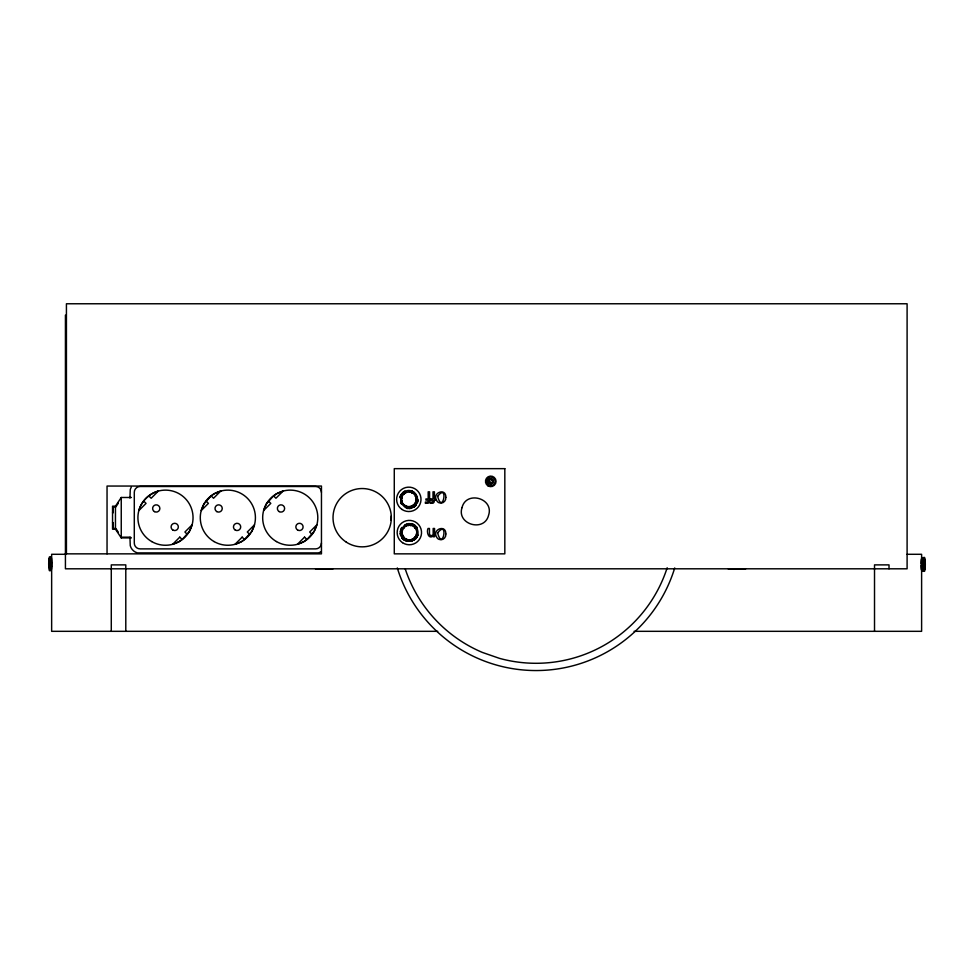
<?xml version="1.0" encoding="UTF-8"?>
<svg xmlns="http://www.w3.org/2000/svg" width="974" height="974" viewBox="0 0 974 974"><rect width="100%" height="100%" fill="white"/><g stroke="black" fill="none" stroke-linecap="round" stroke-linejoin="round"><path stroke-width="1.46" d="M401.702 498.006L401.592 498.822L401.69 498.031M416.58 533.959L416.689 533.143L416.592 533.947M50.709 561.815L49.418 561.815L49.479 558.297L49.869 562.241L51.622 562.668M51.098 565.772L49.808 565.784L49.747 569.254L48.968 561.304L49.418 561.815M51.561 566.259L50.271 566.259L50.234 562.497M922.975 562.083L924.265 562.059L924.436 558.808L924.935 568.086L923.644 568.086M923.218 566.685L924.521 566.685L924.338 569.973L923.839 560.695L922.548 560.695M925.117 564.75L923.827 564.75L923.51 561.28M404.064 492.101L401.58 494.451A8.766 8.766 0 0 0 400.533 496.484L400.959 503.229M412.745 540.607C392.924 545.976 401.373 513.493 416.044 526.837M416.166 498.81L416.056 498.031L416.154 498.822M490.409 483.871L491.115 483.774A1.717 1.717 0 0 0 492.174 483.287L492.674 482.787A1.717 1.717 0 0 0 493.124 481.728L493.124 481.01A1.717 1.717 0 0 0 492.674 479.951L492.174 479.452A1.717 1.717 0 0 0 491.115 479.013L488.315 479.464L488.315 483.274L491.115 483.774M416.3 535.03L415.995 535.761L416.3 535.006M400.18 531.962L400.424 530.781M400.631 531.999L402.116 527.689A8.766 8.766 0 0 0 400.606 531.962M417.615 502.389L418.102 500.027M417.639 535.432A8.766 8.766 0 0 1 416.616 537.478L417.809 534.787M416.154 499.906L416.044 500.733L416.166 499.93M402.299 496.204L401.982 496.959L402.286 496.216M400.326 497.629L402.347 493.587L401.069 495.486M414.023 506.358C423.106 500.392 413.037 485.563 404.064 492.101M417.456 535.797L416.799 537.124M403.382 528.468L403.857 527.847L403.37 528.492M400.558 496.509L401.58 494.451M400.667 529.6L401.738 527.433M414.936 537.368L415.435 536.711L414.961 537.356M131.405 537.904L121.251 537.904L115.456 529.199L115.456 506.188L121.251 497.483L131.405 497.483M118.329 503.181L115.833 506.906L113.276 506.906L113.276 512.714L112.546 512.714M416.409 503.68L416.081 504.24A8.766 8.766 0 0 1 414.571 505.956M416.677 503.266L413.682 506.65L409.689 508.026M492.174 479.452L492.674 479.951M404.77 493.331L404.113 493.842L404.746 493.343M414.559 539.596C420.598 535.615 418.309 525.205 411.15 524.061M210.652 496.448L203.992 503.911L201.228 510.559L208.412 503.375L206.135 501.111M182.686 538.939L189.346 531.475L192.097 524.828L184.926 532.011L187.191 534.288M273.024 496.448L266.365 503.911L263.613 510.559L270.796 503.375L268.52 501.111M245.058 538.939L251.73 531.475L254.482 524.828L247.299 532.011L249.575 534.288M307.443 538.939L314.103 531.475L316.854 524.828L309.683 532.011L311.948 534.288M412.026 505.956L411.308 506.261M402.81 492.394L404.819 491.066M413.682 506.65L414.644 506.017M411.284 506.261L412.051 505.944M404.587 525.339L406.645 524.329M410.468 541.215L414.218 539.888M410.212 506.553L409.445 506.65L410.237 506.541M408.069 525.424L408.837 525.315M408.861 525.327L408.045 525.436M409.944 539.888L410.772 539.779L409.969 539.888M411.552 541.008L412.172 540.887M400.935 503.181L404.977 507.174L411.637 507.649M488.4 481.01L488.4 481.728M408.837 539.888L408.069 539.791L408.861 539.888M407.132 507.929L408.861 508.051M409.409 508.087L410.553 508.014M115.456 506.188L112.546 506.188L112.546 529.199L115.456 529.199M112.546 522.673L113.276 522.673L113.276 528.48L115.833 528.48L118.329 532.206M121.64 537.185L130.565 537.185M65.428 553.853L321.457 553.853L321.457 486.05L107.043 486.05L107.043 553.853M66.147 554.291L51.646 554.291L51.646 631.322L437.752 631.322M907.098 554.291L921.611 554.291L921.611 631.322L634.074 631.322M923.571 560.196L924.874 560.196M923.389 563.435L924.691 563.435M922.366 564.043L923.656 564.043M922.792 565.358L924.082 565.358M315.539 568.938L332.901 568.938M728.248 568.938L745.609 568.938M48.895 564.871L50.648 565.297L49.357 565.297M410.237 492.199L409.421 492.089L410.212 492.187M410.772 525.436L409.944 525.327L410.748 525.424M407.838 541.167L404.441 539.839M411.308 492.479L412.026 492.771L411.284 492.479M408.252 508.148L406.012 507.697L406.974 507.868M407.047 508.367L408.228 508.598M405.708 505.944L406.462 506.261L405.72 505.956M407.497 541.106L406.499 540.862A8.766 8.766 0 0 1 401.471 536.418L402.761 538.379M404.746 505.396L404.125 504.922L404.77 505.409M491.602 479.914L492.223 480.523M492.674 482.787L492.211 483.323M414.961 527.847L415.435 528.468L414.936 527.835M402.737 538.33L404.478 539.9M148.888 495.973L151.165 498.25L158.348 491.066C149.01 493.745 141.522 501.233 138.856 510.559L146.039 503.375L143.762 501.111M403.37 536.711L403.869 537.368L403.382 536.735M416.154 494.561L414.875 493.1M415.472 496.216L415.764 496.935L415.448 496.204M416.385 526.544L417.055 527.555M415.971 526.824L417.31 528.76A8.766 8.766 0 0 0 412.209 524.292M402.518 535.006L402.834 535.773L402.518 535.03M416.896 496.095L417.456 498.201M400.606 502.134L401.592 504.179M401.69 500.709L401.592 499.93L401.702 500.733M402.225 533.947L402.116 533.168L402.238 533.959M923.839 560.695L924.265 562.059M924.521 566.685L924.935 568.086M400.704 533.131L401.13 535.371M889.019 568.804L889.019 564.883L874.518 564.883L874.518 631.322M129.956 498.067L130.26 489.678A10.166 10.166 0 0 1 131.283 487.219M129.956 537.319L130.26 545.708A10.166 10.166 0 0 0 137.456 552.903L318.255 552.903A10.166 10.166 0 0 0 320.714 551.893M125.792 631.322L125.792 564.883L111.28 564.883L111.28 631.322M121.251 497.483L121.251 537.904M66.427 553.853L66.427 303.766L907.098 303.766L907.098 568.804L65.428 568.804L65.428 315.077M321.42 543.078A5.807 5.807 0 0 1 315.625 548.886L140.098 548.886A5.807 5.807 0 0 1 134.29 543.078L134.29 492.308A5.807 5.807 0 0 1 140.098 486.501L315.625 486.501A5.807 5.807 0 0 1 321.42 492.308M408.203 508.087A8.766 8.766 0 0 1 405.963 507.624M489.557 479.293A2.411 2.411 0 0 1 493.161 481.375A2.411 2.411 0 0 1 489.557 483.457M488.68 482.568A2.411 2.411 0 0 1 488.68 480.17M921.757 570.18A5.807 0.755 -90 0 1 920.905 565.176M920.905 563.666A5.807 0.755 -90 0 1 921.757 558.674M923.218 571.385A7.049 0.925 -90 0 1 922.171 564.396A7.049 0.925 -90 0 1 923.218 557.408M50.563 557.262A7.049 0.925 -89.9 0 1 51.829 563.776A7.049 0.925 -89.9 0 1 50.551 570.289M674.726 567.952A145.065 145.065 0 0 1 397.307 567.952M391.049 520.36A145.065 145.065 0 0 1 391.268 515.989M667.178 567.769A137.809 137.809 0 0 1 499.492 658.363L482.459 652.458A137.809 137.809 0 0 1 405.233 568.938M402.238 531.244L402.128 532.06L402.225 531.268M437.643 496.326C442.817 515.745 448.771 481.899 437.643 496.326M437.643 532.961C442.817 552.392 448.771 518.533 437.643 532.961M429.583 500.392L429.181 502.231A2.252 2.252 0 0 1 427.988 503.241L425.37 503.302L425.37 502.036L427.355 502.121L428.134 501.269L428.231 500.112L425.93 500.112L425.93 498.956L428.183 498.956L428.183 491.833L429.583 491.833L429.583 498.956L430.52 498.956L430.52 500.112L429.583 500.392M434.416 500.392L434.014 502.231A2.252 2.252 0 0 1 432.821 503.241L430.204 503.302L430.204 502.036L432.188 502.121L432.967 501.269L433.065 500.112L430.764 500.112L430.764 498.956L433.016 498.956L433.016 491.833L434.416 491.833L434.416 498.956L435.354 498.956L435.354 500.112L434.416 500.392M445.824 497.349C446.311 501.086 442.452 504.374 438.909 502.706A4.225 4.225 0 0 1 436.827 500.794C431.433 492.771 446.226 487.268 445.824 497.349M445.824 533.983C446.311 537.721 442.452 541.008 438.909 539.34A4.225 4.225 0 0 1 436.827 537.429C431.433 529.406 446.226 523.915 445.824 533.983M416.714 531.646L416.714 531.646M462.017 507.624C456.416 524.523 484.468 532.51 488.607 515.185C494.208 498.286 466.156 490.312 462.017 507.624M402.591 529.783L402.591 529.783M415.764 501.805L415.472 502.523L415.764 501.78M400.131 496.363L399.888 497.544L402.006 493.294L400.131 496.363M417.566 499.954L417.189 502.243A8.766 8.766 0 0 0 417.566 499.954M403.017 494.877L403.017 494.877M414.9 503.497L414.425 504.118L414.912 503.473M413.621 504.922L413.013 505.396L413.633 504.897M404.916 526.751L404.916 526.751M414.157 538.159L413.536 538.634L414.169 538.135M415.74 505.457L413.938 507.028L415.74 505.457M415.374 538.878L414.218 539.888L415.935 538.391L415.374 538.878M220.721 491.066L213.537 498.25L211.273 495.973L214.073 493.818L220.721 491.066M179.788 537.137L172.617 544.32L179.265 541.568L182.065 539.413L179.788 537.137M283.105 491.066L275.922 498.25L273.645 495.973L276.458 493.818L283.105 491.066M242.173 537.137L234.99 544.32L241.637 541.568L244.45 539.413L242.173 537.137M304.545 537.137L297.374 544.32L304.022 541.568L306.822 539.413L304.545 537.137M489.849 481.74L489.338 482.252A1.68 1.68 0 0 1 490.47 479.707A1.68 1.68 0 0 1 492.418 481.667A1.68 1.68 0 0 1 489.922 482.824L489.849 481.74M433.162 535.834C428.609 539.998 426.259 531.78 428.049 528.468L429.449 528.468L429.497 534.251L430.545 535.615A2.374 2.374 0 0 0 432.091 535.371L433.162 534.653L433.162 528.468L434.562 528.468L434.562 536.747L433.162 536.747L433.162 535.834M406.048 492.552L406.048 492.552A7.402 7.402 0 0 0 404.368 505.238A7.402 7.402 0 0 0 416.215 500.332A7.402 7.402 0 0 0 406.036 492.527M406.584 525.79L406.584 525.79A7.402 7.402 0 0 0 404.904 538.476L404.916 538.452A7.402 7.402 0 0 0 416.75 533.569A7.402 7.402 0 0 0 406.572 525.765M412.562 539.194L411.832 539.499L412.574 539.182M405.014 491.468L403.102 492.734A8.766 8.766 0 0 1 404.977 491.468M407.911 492.053L407.911 492.053M411.783 508.075L409.433 508.525L411.783 508.075M408.313 506.65L407.534 506.553L408.337 506.65M504.824 468.652L394.275 468.652L394.275 553.853L504.824 553.853L504.824 468.652M412.233 525.79L412.233 525.79M406.974 539.499L406.255 539.194L406.998 539.499M412.416 523.866L411.235 523.622L415.484 525.741L412.416 523.866M413.366 493.514L413.366 493.514M413.901 526.751L413.901 526.751M413.792 492.077L411.673 491.054A8.766 8.766 0 0 1 413.719 492.077M414.729 494.877L414.729 494.877M403.321 504.118L402.846 503.497L403.346 504.13M403.333 539.474L401.763 537.672L403.333 539.474M402.286 502.523L401.982 501.805L402.299 502.535M416.227 529.783L416.227 529.783M400.704 535.517L400.253 533.168L400.704 535.517M346.306 542.153A29.159 29.159 0 0 0 391.292 519.203A29.159 29.159 0 0 0 348.911 491.724A29.159 29.159 0 0 0 346.306 542.153M276.458 541.568A27.564 27.564 0 0 0 317.804 517.693A27.564 27.564 0 0 0 276.458 493.818A27.564 27.564 0 0 0 276.458 541.568M151.701 541.568A27.564 27.564 0 0 0 193.047 517.693A27.564 27.564 0 0 0 151.701 493.818A27.564 27.564 0 0 0 151.701 541.568M279.185 511.606A3.628 3.628 0 0 0 284.627 508.465A3.628 3.628 0 0 0 279.185 505.323A3.628 3.628 0 0 0 279.185 511.606M216.812 511.606A3.628 3.628 0 0 0 222.255 508.465A3.628 3.628 0 0 0 216.812 505.323A3.628 3.628 0 0 0 216.812 511.606M172.897 530.063A3.628 3.628 0 0 0 178.339 526.922A3.628 3.628 0 0 0 172.897 523.781A3.628 3.628 0 0 0 172.897 530.063M235.27 530.063A3.628 3.628 0 0 0 240.712 526.922A3.628 3.628 0 0 0 235.27 523.781A3.628 3.628 0 0 0 235.27 530.063M214.073 541.568A27.564 27.564 0 0 0 255.419 517.693A27.564 27.564 0 0 0 214.073 493.818A27.564 27.564 0 0 0 214.073 541.568M297.654 530.063A3.628 3.628 0 0 0 303.097 526.922A3.628 3.628 0 0 0 297.654 523.781A3.628 3.628 0 0 0 297.654 530.063M154.428 511.606A3.628 3.628 0 0 0 159.87 508.465A3.628 3.628 0 0 0 154.428 505.323A3.628 3.628 0 0 0 154.428 511.606M402.53 542.688A12.199 12.199 0 0 0 421.511 533.435A12.199 12.199 0 0 0 404.003 521.614A12.199 12.199 0 0 0 402.53 542.688M401.994 509.451A12.199 12.199 0 0 0 420.987 500.198A12.199 12.199 0 0 0 403.479 488.376A12.199 12.199 0 0 0 401.994 509.451M488.12 485.953A5.296 5.296 0 0 0 496.046 481.375A5.296 5.296 0 0 0 488.12 476.785A5.296 5.296 0 0 0 488.12 485.953M488.595 485.113A4.334 4.334 0 0 0 495.084 481.375A4.334 4.334 0 0 0 488.595 477.625A4.334 4.334 0 0 0 488.595 485.113M925.117 568.694A7.049 0.925 -90 0 0 924.509 557.408A7.049 0.925 -90 0 0 923.535 567.099A7.049 0.925 -90 0 0 925.117 568.694M50.344 568.073A7.049 0.925 -89.9 0 0 49.735 556.787A7.049 0.925 -89.9 0 0 48.761 566.478A7.049 0.925 -89.9 0 0 50.344 568.073"/></g></svg>
